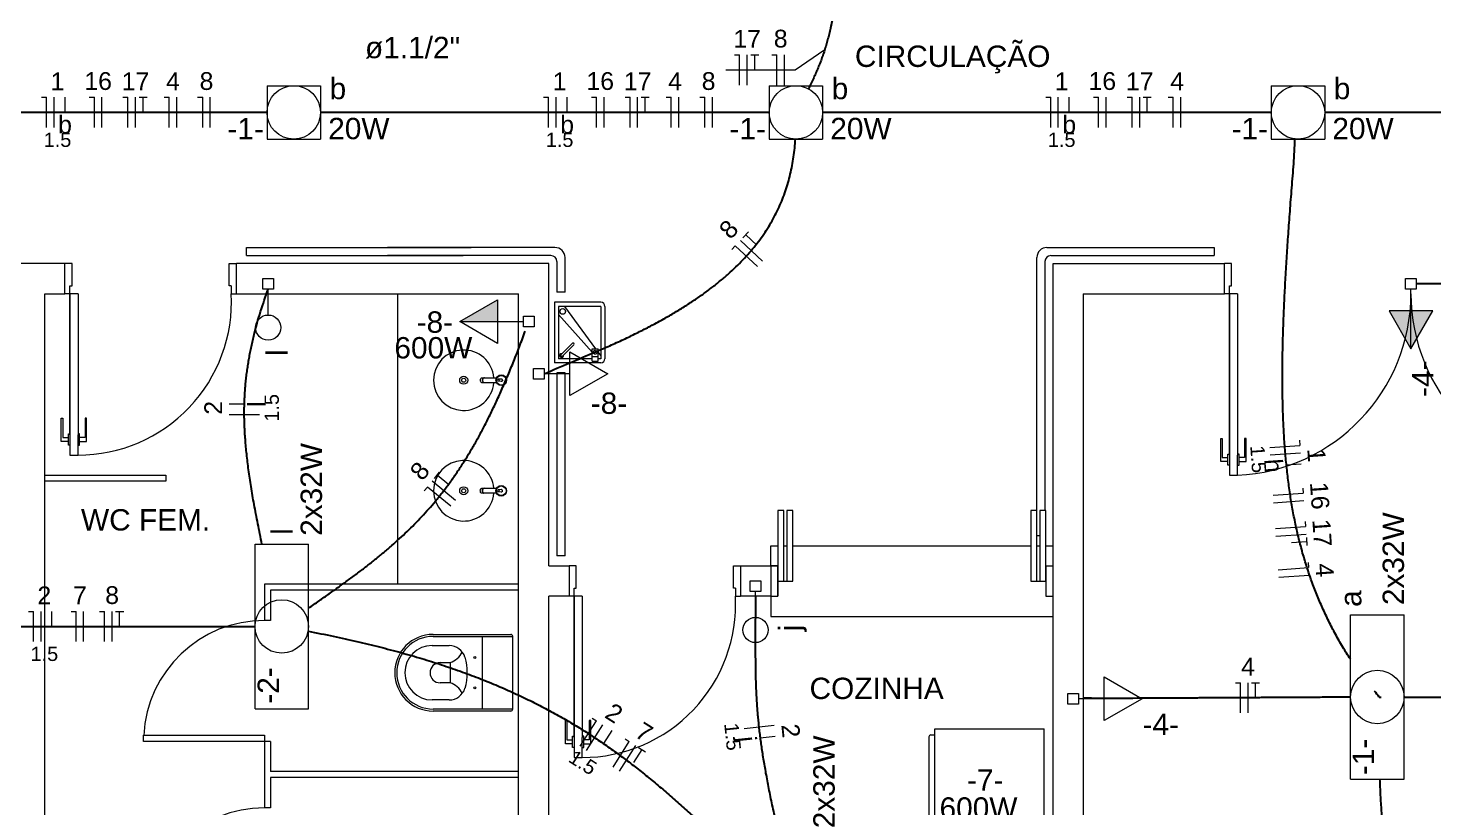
# Model space of a CAD drawing. Header units: millimetres. Extents: x 234.6 to 276.6, y 175.2 to 204.9.
# Drawn here: x 249.55 to 256.52, y 192.91 to 196.78 of the extents above; entities that cross this region are included whole.
import ezdxf

# ---------------------------------------------------------------- set-up
doc = ezdxf.new("R2010")
doc.units = ezdxf.units.MM
doc.header["$LTSCALE"] = 3
doc.header["$MEASUREMENT"] = 0
for name, color, linetype, lineweight in [('CE-Textos condutos', 2, 'Continuous', 20), ('CROQUI', 1, 'Continuous', 13), ('EL-Condutos', 3, 'Continuous', 30), ('EL-Fios', 2, 'Continuous', 20), ('EL-Textos fios', 2, 'Continuous', 20), ('EL-Textos pontos', 2, 'Continuous', 20), ('P-SIMBOL', 170, 'Continuous', 20), ('TEXTO', 3, 'Continuous', 30)]:
    doc.layers.add(name, color=color, linetype=linetype, lineweight=lineweight)
doc.styles.add('Arial', font='arial.ttf')

msp = doc.modelspace()

# ---------------------------------------------------------------- hatches: boundary and pattern name
at = {"layer": 'P-SIMBOL', "linetype": 'Continuous'}
for points in [[(251.8812, 195.3214), (251.6937, 195.3214), (251.8812, 195.4296)], [(256.4105, 195.3743), (256.4105, 195.1868), (256.3023, 195.3743)], [(256.4105, 195.3743), (256.4105, 195.1868), (256.5188, 195.3743)]]:
    msp.add_hatch(color=256, dxfattribs=at).paths.add_polyline_path(points)

# ---------------------------------------------------------------- linework, layer by layer
at = {"layer": 'CROQUI'}
for p, q in [((250.6357, 195.6492), (250.6357, 195.6892)), ((250.6357, 195.6892), (251.7507, 195.6892)), ((250.6357, 195.6492), (251.7107, 195.6492)), ((252.1657, 195.6892), (251.3357, 195.6892)), ((252.1457, 195.6492), (251.3357, 195.6492)), ((252.2157, 195.4672), (252.2157, 195.6392)), ((254.5557, 194.2592), (254.5557, 195.6392)), ((254.6057, 195.6892), (255.4357, 195.6892)), ((254.6257, 195.6492), (255.4357, 195.6492)), ((255.4357, 195.6892), (255.4357, 195.6492)), ((249.7357, 195.6092), (249.3857, 195.6092)), ((249.7357, 195.4592), (249.7357, 195.6092)), ((249.7707, 195.6092), (249.7357, 195.6092)), ((249.7707, 195.4992), (249.7707, 195.6092)), ((250.5507, 195.4992), (250.5507, 195.6092)), ((250.5507, 195.6092), (250.5857, 195.6092)), ((252.1357, 195.6092), (250.5857, 195.6092)), ((250.5857, 195.4592), (250.5857, 195.6092)), ((252.1357, 194.1092), (252.1357, 195.6092)), ((252.1757, 195.6192), (252.1757, 195.4672)), ((254.5957, 195.6192), (254.5957, 194.3842)), ((254.6357, 190.7592), (254.6357, 195.6092)), ((254.6357, 195.6092), (255.4857, 195.6092)), ((255.4857, 195.4592), (255.4857, 195.6092)), ((255.5207, 195.6092), (255.4857, 195.6092)), ((255.5207, 195.4992), (255.5207, 195.6092)), ((249.7607, 195.4992), (249.7707, 195.4992)), ((249.7607, 195.4592), (249.7607, 195.4992)), ((250.5607, 195.4992), (250.5507, 195.4992)), ((250.5607, 195.4992), (250.5607, 195.4592)), ((255.5107, 195.4992), (255.5207, 195.4992)), ((255.5107, 195.4592), (255.5107, 195.4992)), ((249.6357, 192.1592), (249.6357, 195.4592)), ((249.6357, 195.4592), (249.7357, 195.4592)), ((249.8007, 195.4592), (249.7357, 195.4592)), ((249.7607, 195.4592), (249.7607, 194.6592)), ((249.7607, 194.7592), (249.7607, 195.4592)), ((249.7607, 195.4592), (249.7607, 194.6592)), ((249.8007, 195.4592), (249.8007, 194.7592)), ((250.5607, 195.4592), (250.5857, 195.4592)), ((250.5857, 195.4592), (251.9857, 195.4592)), ((251.3857, 195.4592), (251.3857, 194.0192)), ((251.9857, 192.1592), (251.9857, 195.4592)), ((252.1637, 195.4172), (252.1637, 195.1172)), ((252.3937, 195.4172), (252.1637, 195.4172)), ((252.2157, 195.4672), (252.1757, 195.4672)), ((254.7857, 195.4592), (255.4857, 195.4592)), ((254.7857, 195.4592), (254.7857, 191.4592)), ((255.5207, 195.4592), (255.4857, 195.4592)), ((255.5107, 195.4592), (255.5107, 194.5592)), ((255.5107, 194.6592), (255.5107, 195.4592)), ((255.5507, 195.4592), (255.5107, 195.4592)), ((255.5107, 195.4592), (255.5107, 194.5592)), ((255.5507, 195.4592), (255.5507, 194.6592)), ((252.1837, 195.3972), (252.1837, 195.1372)), ((252.2132, 195.3972), (252.1837, 195.3972)), ((252.3937, 195.3972), (252.1837, 195.3972)), ((252.1837, 195.3562), (252.3502, 195.1697)), ((252.3682, 195.1872), (252.2142, 195.3972)), ((252.3937, 195.3972), (252.3937, 195.1372)), ((252.4137, 195.3972), (252.4137, 195.1372)), ((252.1957, 195.1567), (252.2527, 195.2137)), ((252.2027, 195.1497), (252.2597, 195.2067)), ((252.3502, 195.1372), (252.1837, 195.1372)), ((252.3502, 195.1872), (252.3802, 195.1872)), ((252.3502, 195.1252), (252.3502, 195.1872)), ((252.3502, 195.1477), (252.3802, 195.1477)), ((252.3802, 195.1252), (252.3802, 195.1872)), ((252.3937, 195.1527), (252.3802, 195.1712)), ((252.3937, 195.1372), (252.3802, 195.1372)), ((252.3937, 195.1172), (252.1637, 195.1172)), ((252.1757, 195.0672), (252.1757, 194.1592)), ((252.2157, 195.0672), (252.1757, 195.0672)), ((252.2157, 194.1592), (252.2157, 195.0672)), ((252.3502, 195.1252), (252.3802, 195.1252)), ((251.7957, 195.0332), (251.7967, 195.0362)), ((251.7957, 195.0307), (251.7957, 195.0332)), ((251.7957, 195.0277), (251.7957, 195.0307)), ((251.7967, 195.0252), (251.7957, 195.0277)), ((251.7967, 195.0362), (251.7977, 195.0387)), ((251.7977, 195.0227), (251.7967, 195.0252)), ((251.7977, 195.0387), (251.7992, 195.0407)), ((251.7992, 195.0207), (251.7977, 195.0227)), ((251.7992, 195.0407), (251.8007, 195.0422)), ((251.8007, 195.0192), (251.7992, 195.0207)), ((251.8007, 195.0422), (251.8022, 195.0432)), ((251.8022, 195.0182), (251.8007, 195.0192)), ((251.8022, 195.0432), (251.8162, 195.0432)), ((251.8162, 195.0182), (251.8022, 195.0182)), ((251.8067, 195.0322), (251.8072, 195.0347)), ((251.8067, 195.0307), (251.8067, 195.0322)), ((251.8067, 195.0307), (251.8067, 195.0292)), ((251.8067, 195.0292), (251.8072, 195.0267)), ((251.8072, 195.0347), (251.8077, 195.0367)), ((251.8077, 195.0352), (251.8072, 195.0322)), ((251.8072, 195.0322), (251.8072, 195.0307)), ((251.8072, 195.0292), (251.8072, 195.0307)), ((251.8077, 195.0262), (251.8072, 195.0292)), ((251.8072, 195.0267), (251.8077, 195.0242)), ((251.8077, 195.0367), (251.8087, 195.0387)), ((251.8087, 195.0377), (251.8077, 195.0352)), ((251.8087, 195.0237), (251.8077, 195.0262)), ((251.8077, 195.0242), (251.8087, 195.0222)), ((251.8087, 195.0387), (251.8102, 195.0412)), ((251.8102, 195.0397), (251.8087, 195.0377)), ((251.8102, 195.0217), (251.8087, 195.0237)), ((251.8087, 195.0222), (251.8102, 195.0202)), ((251.8102, 195.0432), (251.8767, 195.0432)), ((251.8102, 195.0412), (251.8117, 195.0422)), ((251.8117, 195.0417), (251.8102, 195.0397)), ((251.8117, 195.0197), (251.8102, 195.0217)), ((251.8102, 195.0202), (251.8117, 195.0187)), ((251.8767, 195.0182), (251.8102, 195.0182)), ((251.8117, 195.0422), (251.8132, 195.0432)), ((251.8137, 195.0422), (251.8117, 195.0417)), ((251.8137, 195.0187), (251.8117, 195.0197)), ((251.8117, 195.0187), (251.8132, 195.0182)), ((251.8162, 195.0432), (251.8137, 195.0422)), ((251.8162, 195.0182), (251.8137, 195.0187)), ((251.8162, 195.0432), (251.8202, 195.0432)), ((251.8202, 195.0182), (251.8162, 195.0182)), ((251.8987, 195.0367), (251.8842, 195.0362)), ((251.8987, 195.0247), (251.8842, 195.0252)), ((251.9007, 195.0362), (251.8987, 195.0367)), ((251.9007, 195.0247), (251.8987, 195.0247)), ((251.9022, 195.0362), (251.9007, 195.0362)), ((251.9022, 195.0252), (251.9007, 195.0247)), ((251.9032, 195.0352), (251.9022, 195.0362)), ((251.9032, 195.0257), (251.9022, 195.0252)), ((251.9042, 195.0342), (251.9032, 195.0352)), ((251.9042, 195.0267), (251.9032, 195.0257)), ((251.9052, 195.0332), (251.9042, 195.0342)), ((251.9052, 195.0282), (251.9042, 195.0267)), ((251.9057, 195.0317), (251.9052, 195.0332)), ((251.9057, 195.0292), (251.9052, 195.0282)), ((251.9057, 195.0307), (251.9057, 195.0317)), ((251.9057, 195.0307), (251.9057, 195.0292)), ((249.7177, 194.7267), (249.7177, 194.8422)), ((249.7177, 194.8422), (249.7252, 194.8422)), ((249.7252, 194.8422), (249.7252, 194.7472)), ((249.8432, 194.8422), (249.8357, 194.8422)), ((249.8357, 194.8422), (249.8357, 194.7472)), ((249.8432, 194.7267), (249.8432, 194.8422)), ((249.7532, 194.7267), (249.7177, 194.7267)), ((249.7252, 194.7472), (249.7532, 194.7472)), ((249.7532, 194.7092), (249.7532, 194.7647)), ((249.7532, 194.7647), (249.7607, 194.7647)), ((249.8082, 194.7647), (249.8007, 194.7647)), ((249.8007, 194.6592), (249.8007, 194.7592)), ((249.8082, 194.7092), (249.8082, 194.7647)), ((249.8357, 194.7472), (249.8082, 194.7472)), ((249.8082, 194.7267), (249.8432, 194.7267)), ((255.4677, 194.6267), (255.4677, 194.7422)), ((255.4677, 194.7422), (255.4752, 194.7422)), ((255.4752, 194.7422), (255.4752, 194.6472)), ((255.5932, 194.7422), (255.5857, 194.7422)), ((255.5857, 194.7422), (255.5857, 194.6472)), ((255.5932, 194.6267), (255.5932, 194.7422)), ((255.5932, 194.6267), (255.5932, 194.7422)), ((249.7607, 194.7092), (249.7532, 194.7092)), ((249.7607, 194.6592), (249.8007, 194.6592)), ((249.8007, 194.7092), (249.8082, 194.7092)), ((255.4752, 194.6472), (255.5032, 194.6472)), ((255.5032, 194.6092), (255.5032, 194.6647)), ((255.5032, 194.6647), (255.5107, 194.6647)), ((255.5582, 194.6647), (255.5507, 194.6647)), ((255.5507, 194.5592), (255.5507, 194.6592)), ((255.5582, 194.6092), (255.5582, 194.6647)), ((255.5857, 194.6472), (255.5582, 194.6472)), ((255.5032, 194.6267), (255.4677, 194.6267)), ((255.5107, 194.6092), (255.5032, 194.6092)), ((255.5507, 194.6092), (255.5582, 194.6092)), ((255.5582, 194.6267), (255.5932, 194.6267)), ((249.6357, 194.5592), (250.1357, 194.5592)), ((250.2357, 194.5292), (249.6357, 194.5292)), ((250.1357, 194.5592), (250.2357, 194.5592)), ((250.2357, 194.5592), (250.2357, 194.5292)), ((255.5107, 194.5592), (255.5507, 194.5592)), ((251.7952, 194.4822), (251.7957, 194.4852)), ((251.7957, 194.4792), (251.7952, 194.4822)), ((251.7957, 194.4852), (251.7962, 194.4877)), ((251.7962, 194.4767), (251.7957, 194.4792)), ((251.7962, 194.4877), (251.7972, 194.4902)), ((251.7972, 194.4742), (251.7962, 194.4767)), ((251.7972, 194.4902), (251.7987, 194.4922)), ((251.7987, 194.4722), (251.7972, 194.4742)), ((251.7987, 194.4922), (251.8007, 194.4937)), ((251.8007, 194.4707), (251.7987, 194.4722)), ((251.8007, 194.4937), (251.8022, 194.4947)), ((251.8022, 194.4697), (251.8007, 194.4707)), ((251.8022, 194.4947), (251.8157, 194.4947)), ((251.8157, 194.4697), (251.8022, 194.4697)), ((251.8062, 194.4837), (251.8067, 194.4862)), ((251.8062, 194.4822), (251.8062, 194.4837)), ((251.8062, 194.4822), (251.8062, 194.4807)), ((251.8062, 194.4807), (251.8067, 194.4782)), ((251.8067, 194.4862), (251.8072, 194.4887)), ((251.8072, 194.4867), (251.8067, 194.4837)), ((251.8067, 194.4837), (251.8067, 194.4822)), ((251.8067, 194.4807), (251.8067, 194.4822)), ((251.8072, 194.4777), (251.8067, 194.4807)), ((251.8067, 194.4782), (251.8072, 194.4757)), ((251.8072, 194.4887), (251.8082, 194.4907)), ((251.8082, 194.4892), (251.8072, 194.4867)), ((251.8082, 194.4752), (251.8072, 194.4777)), ((251.8072, 194.4757), (251.8082, 194.4737)), ((251.8082, 194.4907), (251.8097, 194.4927)), ((251.8097, 194.4912), (251.8082, 194.4892)), ((251.8097, 194.4732), (251.8082, 194.4752)), ((251.8082, 194.4737), (251.8097, 194.4717)), ((251.8097, 194.4947), (251.8762, 194.4947)), ((251.8097, 194.4927), (251.8112, 194.4937)), ((251.8117, 194.4932), (251.8097, 194.4912)), ((251.8117, 194.4712), (251.8097, 194.4732)), ((251.8097, 194.4717), (251.8112, 194.4707)), ((251.8762, 194.4697), (251.8097, 194.4697)), ((251.8112, 194.4937), (251.8127, 194.4947)), ((251.8112, 194.4707), (251.8127, 194.4697)), ((251.8132, 194.4942), (251.8117, 194.4932)), ((251.8132, 194.4702), (251.8117, 194.4712)), ((251.8157, 194.4947), (251.8132, 194.4942)), ((251.8157, 194.4697), (251.8132, 194.4702)), ((251.8157, 194.4947), (251.8197, 194.4947)), ((251.8197, 194.4697), (251.8157, 194.4697)), ((251.8982, 194.4882), (251.8837, 194.4877)), ((251.8982, 194.4762), (251.8837, 194.4767)), ((251.9002, 194.4882), (251.8982, 194.4882)), ((251.9002, 194.4762), (251.8982, 194.4762)), ((251.9022, 194.4877), (251.9002, 194.4882)), ((251.9022, 194.4767), (251.9002, 194.4762)), ((251.9032, 194.4867), (251.9022, 194.4877)), ((251.9032, 194.4777), (251.9022, 194.4767)), ((251.9042, 194.4862), (251.9032, 194.4867)), ((251.9042, 194.4782), (251.9032, 194.4777)), ((251.9047, 194.4847), (251.9042, 194.4862)), ((251.9047, 194.4797), (251.9042, 194.4782)), ((251.9052, 194.4837), (251.9047, 194.4847)), ((251.9052, 194.4812), (251.9047, 194.4797)), ((251.9052, 194.4822), (251.9052, 194.4837)), ((251.9052, 194.4822), (251.9052, 194.4812)), ((253.3007, 194.3842), (253.2707, 194.3842)), ((253.2707, 194.3842), (253.2707, 194.0342)), ((253.3007, 194.0342), (253.3007, 194.3842)), ((253.3457, 194.3842), (253.3157, 194.3842)), ((253.3157, 194.3842), (253.3157, 194.0342)), ((253.3457, 194.0342), (253.3457, 194.3842)), ((254.5557, 194.3842), (254.5257, 194.3842)), ((254.5257, 194.3842), (254.5257, 194.0342)), ((254.5557, 194.0342), (254.5557, 194.3842)), ((254.6007, 194.3842), (254.5707, 194.3842)), ((254.5707, 194.3842), (254.5707, 194.0342)), ((254.6007, 194.0342), (254.6007, 194.3842)), ((254.5707, 194.2592), (254.5557, 194.2592)), ((252.2157, 194.1592), (252.1757, 194.1592)), ((253.2357, 194.1092), (253.2357, 194.2092)), ((253.2357, 194.2092), (253.2707, 194.2092)), ((253.3007, 194.2092), (253.3157, 194.2092)), ((253.3457, 194.2092), (254.5257, 194.2092)), ((254.5557, 194.2092), (254.5707, 194.2092)), ((254.6007, 194.2092), (254.6357, 194.2092)), ((252.1357, 194.1092), (252.2357, 194.1092)), ((252.2357, 194.1092), (252.2357, 193.9592)), ((252.2707, 194.1092), (252.2357, 194.1092)), ((252.2707, 193.9992), (252.2707, 194.1092)), ((253.0507, 193.9992), (253.0507, 194.1092)), ((253.0507, 194.1092), (253.0857, 194.1092)), ((253.0857, 194.1092), (253.0857, 193.9592)), ((253.0857, 194.1092), (253.2357, 194.1092)), ((253.2357, 194.1092), (253.2357, 193.9592)), ((253.2707, 194.1092), (253.2357, 194.1092)), ((253.2357, 194.1092), (253.2707, 194.1092)), ((253.2707, 193.9592), (253.2707, 194.1092)), ((253.2707, 194.1092), (253.2707, 193.9592)), ((254.6007, 194.1092), (254.6007, 193.9592)), ((254.6007, 194.1092), (254.6357, 194.1092)), ((250.7257, 194.0192), (250.7257, 193.8392)), ((251.9857, 194.0192), (250.7257, 194.0192)), ((253.2707, 194.0342), (253.3007, 194.0342)), ((253.3007, 194.0342), (253.3157, 194.0342)), ((253.3157, 194.0342), (253.3457, 194.0342)), ((254.5257, 194.0342), (254.5557, 194.0342)), ((254.5557, 194.0342), (254.5707, 194.0342)), ((254.5707, 194.0342), (254.6007, 194.0342)), ((251.9857, 193.9892), (250.7557, 193.9892)), ((250.7557, 193.9892), (250.7557, 193.8392)), ((252.1357, 192.0092), (252.1357, 193.9592)), ((252.2357, 193.9592), (252.1357, 193.9592)), ((252.3007, 193.9592), (252.2357, 193.9592)), ((252.2607, 193.9992), (252.2707, 193.9992)), ((252.2607, 193.9592), (252.2607, 193.9992)), ((252.2607, 193.9592), (252.2607, 193.1592)), ((252.2607, 193.2592), (252.2607, 193.9592)), ((252.2607, 193.9592), (252.2607, 193.1592)), ((252.3007, 193.9592), (252.3007, 193.2592)), ((253.0607, 193.9992), (253.0507, 193.9992)), ((253.0607, 193.9992), (253.0607, 193.9592)), ((253.0607, 193.9592), (253.0857, 193.9592)), ((253.2357, 193.9592), (253.0857, 193.9592)), ((253.2357, 193.9592), (253.2357, 193.8592)), ((253.2357, 193.9592), (253.2707, 193.9592)), ((254.6007, 193.9592), (254.6357, 193.9592)), ((250.7557, 193.8392), (250.7257, 193.8392)), ((253.2357, 193.8592), (254.6357, 193.8592)), ((251.5612, 193.7697), (251.9462, 193.7697)), ((251.5612, 193.7597), (251.9562, 193.7597)), ((251.8062, 193.3997), (251.8062, 193.7597)), ((251.9562, 193.3997), (251.9562, 193.7597)), ((251.5562, 193.7147), (251.6407, 193.7147)), ((251.5962, 193.6297), (251.6462, 193.6297)), ((251.6462, 193.6297), (251.6462, 193.5297)), ((251.6462, 193.5297), (251.5962, 193.5297)), ((251.6407, 193.4447), (251.5562, 193.4447)), ((251.9562, 193.3997), (251.5612, 193.3997)), ((251.9462, 193.3897), (251.5612, 193.3897)), ((252.2177, 193.2267), (252.2177, 193.3422)), ((252.2177, 193.3422), (252.2252, 193.3422)), ((252.2252, 193.3422), (252.2252, 193.2472)), ((252.3432, 193.3422), (252.3357, 193.3422)), ((252.3357, 193.3422), (252.3357, 193.2472)), ((252.3432, 193.2267), (252.3432, 193.3422)), ((250.1257, 193.2392), (250.1257, 193.2692)), ((250.1257, 193.2692), (250.7257, 193.2692)), ((250.7257, 193.2692), (250.7257, 192.9092)), ((250.7257, 193.2692), (250.7257, 193.2392)), ((252.2532, 193.2092), (252.2532, 193.2647)), ((252.2532, 193.2647), (252.2607, 193.2647)), ((252.3082, 193.2647), (252.3007, 193.2647)), ((252.3007, 193.1592), (252.3007, 193.2592)), ((252.3082, 193.2092), (252.3082, 193.2647)), ((254.0202, 193.2612), (254.0202, 192.6662)), ((254.0202, 193.2612), (254.0202, 192.6662)), ((254.0302, 193.2712), (254.0502, 193.2712)), ((254.0502, 191.6062), (254.0502, 193.3012)), ((254.0502, 193.3012), (254.0517, 193.3012)), ((254.0517, 193.3012), (254.5917, 193.3012)), ((250.7257, 193.2392), (250.1257, 193.2392)), ((250.7557, 193.2392), (250.7257, 193.2392)), ((250.7557, 193.2392), (250.7557, 193.0892)), ((252.2532, 193.2267), (252.2177, 193.2267)), ((252.2252, 193.2472), (252.2532, 193.2472)), ((252.2607, 193.2092), (252.2532, 193.2092)), ((252.3007, 193.2092), (252.3082, 193.2092)), ((252.3357, 193.2472), (252.3082, 193.2472)), ((252.3082, 193.2267), (252.3432, 193.2267)), ((252.2607, 193.1592), (252.3007, 193.1592)), ((251.9857, 193.0892), (250.7557, 193.0892)), ((251.9857, 193.0592), (250.7557, 193.0592)), ((250.7557, 193.0592), (250.7557, 192.9092)), ((250.7557, 192.9092), (250.7257, 192.9092))]:
    msp.add_line(p, q, dxfattribs=at)
at = {"layer": 'CROQUI', "linetype": 'Continuous'}
msp.add_line((254.5917, 191.5912), (254.5917, 193.3012), dxfattribs=at)
at = {"layer": 'CROQUI'}
for centre, radius in [((252.2042, 195.3717), 0.0141), ((252.3652, 195.1697), 0.00991), ((251.7132, 195.0307), 0.02), ((251.7132, 195.0307), 0.01), ((251.8997, 195.0307), 0.0264), ((251.8997, 195.0307), 0.024), ((251.8832, 195.0307), 0.0054), ((251.8992, 194.4822), 0.0264), ((251.8992, 194.4822), 0.024), ((251.7132, 194.4822), 0.02), ((251.7132, 194.4822), 0.01), ((251.8832, 194.4822), 0.0054), ((251.7687, 193.6547), 0.005), ((251.7687, 193.5047), 0.005)]:
    msp.add_circle(centre, radius, dxfattribs=at)
for centre, radius, start, end in [((252.1457, 195.6192), 0.03, 0, 90), ((252.1657, 195.6392), 0.05, 0, 90), ((254.6057, 195.6392), 0.05, 90, 180), ((254.6257, 195.6192), 0.03, 90, 180), ((249.8007, 195.4202), 0.761, 270, 2.9376), ((252.3937, 195.3972), 0.02, 0, 90), ((255.5097, 195.4592), 0.9009, 272.604, 0), ((257.3117, 195.4592), 0.9009, 180, 267.396), ((252.2562, 195.2102), 0.005, 315, 135), ((251.7132, 195.0307), 0.15, 4.77698, 355.225), ((252.1992, 195.1532), 0.00991, 75.3047, 14.6953), ((252.1992, 195.1532), 0.005, 135, 315), ((252.3937, 195.1372), 0.02, 270, 0), ((251.7132, 194.4822), 0.15, 4.77698, 355.225), ((252.3007, 193.9202), 0.761, 270, 2.9376), ((250.7257, 193.2392), 0.6, 90, 177.138), ((251.5612, 193.5797), 0.19, 90, 270), ((251.5612, 193.5797), 0.18, 90, 270), ((251.9462, 193.7597), 0.01, 0, 90), ((251.5562, 193.5797), 0.135, 90, 270), ((251.6407, 193.6322), 0.0825, 16.9645, 90), ((251.6112, 193.7307), 0.1066, 289.035, 333.061), ((251.5962, 193.5797), 0.05, 90, 270), ((251.4687, 193.5797), 0.2624, 343.035, 16.9645), ((251.6112, 193.4292), 0.1066, 26.9395, 70.9647), ((251.6407, 193.5272), 0.0825, 270, 343.035), ((251.9462, 193.3997), 0.01, 270, 0), ((254.0302, 193.2612), 0.01, 90, 180.008), ((250.7257, 192.3092), 0.6, 90, 177.138)]:
    msp.add_arc(centre, radius, start, end, dxfattribs=at)
at = {"layer": 'EL-Condutos', "color": 3, "linetype": 'Continuous'}
for points, knots in [([(255.6769, 201.5911), (255.717, 201.4882), (255.7802, 201.3257), (255.8706, 201.1039), (255.9424, 200.9225), (256.0146, 200.7383), (256.0871, 200.5517), (256.1599, 200.3631), (256.2333, 200.1731), (256.3071, 199.982), (256.3816, 199.7905), (256.4567, 199.5988), (256.5325, 199.4075), (256.6092, 199.2171), (256.6867, 199.028), (256.7652, 198.8407), (256.8447, 198.6556), (256.9253, 198.4733), (257.007, 198.2941), (257.09, 198.1185), (257.1742, 197.9471), (257.2598, 197.7802), (257.3469, 197.6184), (257.4355, 197.462), (257.5256, 197.3117), (257.6174, 197.1677), (257.7109, 197.0306), (257.8062, 196.9008), (257.9034, 196.7789), (258.0024, 196.6652), (258.1042, 196.5603), (258.1736, 196.4943), (258.2082, 196.4621)], [0, 0, 0, 0, 0.331189, 0.523251, 0.718474, 0.916458, 1.116797, 1.319082, 1.522907, 1.72786, 1.933535, 2.139523, 2.34542, 2.550822, 2.75533, 2.958552, 3.160098, 3.359588, 3.556649, 3.750918, 3.942046, 4.129696, 4.313549, 4.493309, 4.668702, 4.839485, 5.005452, 5.166438, 5.322335, 5.473094, 5.618749, 5.760518, 5.760518, 5.760518, 5.760518]), ([(253.5966, 197.0312), (253.5803, 196.9852), (253.562, 196.9334), (253.5518, 196.8737), (253.5485, 196.8562), (253.5453, 196.8393), (253.542, 196.8228), (253.5387, 196.8069), (253.5354, 196.7913), (253.5321, 196.7762), (253.5286, 196.7615), (253.5252, 196.7471), (253.5216, 196.7331), (253.518, 196.7193), (253.5143, 196.7058), (253.5105, 196.6926), (253.5066, 196.6796), (253.5026, 196.6668), (253.4985, 196.6541), (253.4942, 196.6416), (253.4898, 196.6292), (253.4853, 196.6168), (253.4806, 196.6045), (253.4758, 196.5923), (253.4708, 196.58), (253.4656, 196.5677), (253.4602, 196.5553), (253.4547, 196.5429), (253.4489, 196.5303), (253.4429, 196.5175), (253.4343, 196.4995), (253.4274, 196.4858), (253.4225, 196.4764)], [0, 0, 0, 0, 0.1458014, 0.1640915, 0.1818385, 0.199072, 0.2158217, 0.2321173, 0.2479888, 0.2634662, 0.2785798, 0.2933598, 0.3078367, 0.3220411, 0.3360036, 0.3497552, 0.3633267, 0.3767491, 0.3900534, 0.4032708, 0.4164322, 0.4295688, 0.4427115, 0.4558914, 0.4691391, 0.4824855, 0.4959611, 0.5095964, 0.5234216, 0.5374668, 0.5517619, 0.58347, 0.58347, 0.58347, 0.58347]), ([(250.7382, 196.3592), (250.7037, 196.3592), (250.6366, 196.3592), (250.5387, 196.3592), (250.4465, 196.3592), (250.3595, 196.3592), (250.2774, 196.3592), (250.1997, 196.3592), (250.1259, 196.3592), (250.0557, 196.3592), (249.9886, 196.3592), (249.924, 196.3592), (249.8617, 196.3592), (249.8012, 196.3592), (249.742, 196.3592), (249.6836, 196.3592), (249.6257, 196.3592), (249.5678, 196.3592), (249.5095, 196.3592), (249.4502, 196.3592), (249.3897, 196.3592), (249.3274, 196.3592), (249.2629, 196.3592), (249.1957, 196.3592), (249.1255, 196.3592), (249.0517, 196.3592), (248.974, 196.3592), (248.8919, 196.3592), (248.8049, 196.3592), (248.7127, 196.3592), (248.6148, 196.3594), (248.5477, 196.3589), (248.5132, 196.3586)], [0.11407, 0.11407, 0.11407, 0.11407, 0.217612, 0.315439, 0.407541, 0.49436, 0.576335, 0.653908, 0.727517, 0.797604, 0.864609, 0.928972, 0.991133, 1.051534, 1.110613, 1.168812, 1.22657, 1.284328, 1.342527, 1.401606, 1.462007, 1.524168, 1.588531, 1.655536, 1.725623, 1.799232, 1.876805, 1.95878, 2.045599, 2.137701, 2.235528, 2.339075, 2.339075, 2.339075, 2.339075]), ([(253.2282, 196.3592), (253.1937, 196.3592), (253.1266, 196.3592), (253.0287, 196.3592), (252.9365, 196.3592), (252.8495, 196.3592), (252.7674, 196.3592), (252.6897, 196.3592), (252.6159, 196.3592), (252.5457, 196.3592), (252.4786, 196.3592), (252.414, 196.3592), (252.3517, 196.3592), (252.2912, 196.3592), (252.232, 196.3592), (252.1736, 196.3592), (252.1157, 196.3592), (252.0578, 196.3592), (251.9995, 196.3592), (251.9402, 196.3592), (251.8797, 196.3592), (251.8174, 196.3592), (251.7529, 196.3592), (251.6857, 196.3592), (251.6155, 196.3592), (251.5417, 196.3592), (251.464, 196.3592), (251.3819, 196.3592), (251.2949, 196.3592), (251.2027, 196.3592), (251.1048, 196.3592), (251.0377, 196.3592), (251.0032, 196.3592)], [0.128161, 0.128161, 0.128161, 0.128161, 0.231703, 0.32953, 0.421632, 0.508451, 0.590426, 0.667998, 0.741608, 0.811695, 0.8787, 0.943063, 1.005224, 1.065625, 1.124704, 1.182903, 1.240661, 1.298419, 1.356618, 1.415697, 1.476098, 1.538259, 1.602622, 1.669627, 1.739714, 1.813323, 1.890896, 1.972871, 2.05969, 2.151792, 2.249619, 2.353161, 2.353161, 2.353161, 2.353161]), ([(255.7182, 196.3582), (255.6837, 196.3587), (255.6166, 196.3594), (255.5187, 196.3592), (255.4265, 196.3592), (255.3395, 196.3592), (255.2574, 196.3592), (255.1797, 196.3592), (255.1059, 196.3592), (255.0357, 196.3592), (254.9686, 196.3592), (254.904, 196.3592), (254.8417, 196.3592), (254.7812, 196.3592), (254.722, 196.3592), (254.6636, 196.3592), (254.6057, 196.3592), (254.5478, 196.3592), (254.4895, 196.3592), (254.4302, 196.3592), (254.3697, 196.3592), (254.3074, 196.3592), (254.2429, 196.3592), (254.1757, 196.3592), (254.1055, 196.3592), (254.0317, 196.3592), (253.954, 196.3592), (253.8719, 196.3592), (253.7849, 196.3592), (253.6927, 196.3592), (253.5948, 196.3592), (253.5277, 196.3592), (253.4932, 196.3592)], [0.12127, 0.12127, 0.12127, 0.12127, 0.224823, 0.322649, 0.414752, 0.501571, 0.583546, 0.661118, 0.734728, 0.804815, 0.87182, 0.936183, 0.998344, 1.058744, 1.117824, 1.176022, 1.233781, 1.291539, 1.349738, 1.408817, 1.469217, 1.531379, 1.595742, 1.662747, 1.732834, 1.806443, 1.884015, 1.965991, 2.05281, 2.144912, 2.242739, 2.346281, 2.346281, 2.346281, 2.346281]), ([(258.2082, 196.3574), (258.1737, 196.3583), (258.1066, 196.3596), (258.0087, 196.3591), (257.9165, 196.3593), (257.8295, 196.3592), (257.7474, 196.3592), (257.6697, 196.3592), (257.5959, 196.3592), (257.5257, 196.3592), (257.4586, 196.3592), (257.394, 196.3592), (257.3317, 196.3592), (257.2712, 196.3592), (257.212, 196.3592), (257.1536, 196.3592), (257.0957, 196.3592), (257.0378, 196.3592), (256.9795, 196.3592), (256.9202, 196.3592), (256.8597, 196.3592), (256.7974, 196.3592), (256.7329, 196.3592), (256.6657, 196.3592), (256.5955, 196.3592), (256.5217, 196.3592), (256.444, 196.3592), (256.3619, 196.3592), (256.2749, 196.3592), (256.1827, 196.3592), (256.0848, 196.3594), (256.0177, 196.3588), (255.9832, 196.3584)], [0.118637, 0.118637, 0.118637, 0.118637, 0.222203, 0.32003, 0.412132, 0.498951, 0.580927, 0.658499, 0.732108, 0.802195, 0.8692, 0.933563, 0.995725, 1.056125, 1.115204, 1.173403, 1.231161, 1.28892, 1.347118, 1.406198, 1.466598, 1.528759, 1.593122, 1.660127, 1.730214, 1.803824, 1.881396, 1.963371, 2.05019, 2.142293, 2.240119, 2.343669, 2.343669, 2.343669, 2.343669]), ([(252.1122, 195.0628), (252.1971, 195.099), (252.3056, 195.1453), (252.437, 195.2014), (252.5048, 195.2323), (252.5696, 195.2634), (252.6314, 195.2947), (252.6904, 195.3263), (252.7464, 195.3583), (252.7997, 195.3905), (252.8502, 195.4231), (252.898, 195.4561), (252.9431, 195.4895), (252.9856, 195.5233), (253.0255, 195.5576), (253.063, 195.5923), (253.0979, 195.6275), (253.1304, 195.6632), (253.1606, 195.6994), (253.1884, 195.7362), (253.214, 195.7735), (253.2373, 195.8115), (253.2585, 195.85), (253.2775, 195.8892), (253.2944, 195.929), (253.3094, 195.9695), (253.3223, 196.0107), (253.3333, 196.0526), (253.3425, 196.0952), (253.3497, 196.1386), (253.3554, 196.1825), (253.3575, 196.212), (253.3582, 196.2268)], [0, 0, 0, 0, 0.27681, 0.353996, 0.428471, 0.500316, 0.56962, 0.636471, 0.700963, 0.763193, 0.823265, 0.881284, 0.937362, 0.991617, 1.04417, 1.095149, 1.144686, 1.192918, 1.239988, 1.28604, 1.331224, 1.375689, 1.419588, 1.46307, 1.506283, 1.549374, 1.592482, 1.635741, 1.679279, 1.723215, 1.767662, 1.812033, 1.812033, 1.812033, 1.812033]), ([(256.1116, 193.6464), (256.0981, 193.6661), (256.0719, 193.7068), (256.0364, 193.7704), (256.0027, 193.8351), (255.9718, 193.9008), (255.9435, 193.9673), (255.9177, 194.0349), (255.8943, 194.1037), (255.8733, 194.1736), (255.8545, 194.2449), (255.8379, 194.3176), (255.8233, 194.3919), (255.8108, 194.4678), (255.8003, 194.5454), (255.7916, 194.6248), (255.7847, 194.7062), (255.7794, 194.7896), (255.7758, 194.8751), (255.7738, 194.9628), (255.7731, 195.0529), (255.7739, 195.1455), (255.776, 195.2406), (255.7792, 195.3383), (255.7836, 195.4387), (255.7891, 195.542), (255.7955, 195.6482), (255.8028, 195.7575), (255.8111, 195.8699), (255.8197, 195.9856), (255.8303, 196.105), (255.8342, 196.1862), (255.8357, 196.2276)], [0.23468, 0.23468, 0.23468, 0.23468, 0.306508, 0.380058, 0.452946, 0.525402, 0.597653, 0.669925, 0.74244, 0.815414, 0.889056, 0.963569, 1.039146, 1.115973, 1.194226, 1.274073, 1.355675, 1.439181, 1.524736, 1.612476, 1.702532, 1.795027, 1.890081, 1.987807, 2.088316, 2.191714, 2.298105, 2.407591, 2.52027, 2.63624, 2.755596, 2.87993, 2.87993, 2.87993, 2.87993]), ([(250.7122, 194.2172), (250.7092, 194.2343), (250.7029, 194.2682), (250.6923, 194.3181), (250.6828, 194.3667), (250.674, 194.4135), (250.6659, 194.4587), (250.6587, 194.5024), (250.6521, 194.5445), (250.6463, 194.5852), (250.6413, 194.6247), (250.6369, 194.6628), (250.6332, 194.6998), (250.6302, 194.7357), (250.6279, 194.7706), (250.6263, 194.8046), (250.6253, 194.8377), (250.625, 194.8701), (250.6253, 194.9017), (250.6262, 194.9328), (250.6277, 194.9634), (250.6298, 194.9935), (250.6325, 195.0232), (250.6358, 195.0527), (250.6396, 195.0819), (250.644, 195.1111), (250.6489, 195.1402), (250.6543, 195.1694), (250.6603, 195.1986), (250.6668, 195.2281), (250.689, 195.3243), (250.7179, 195.4084), (250.7435, 195.4827)], [0.380352, 0.380352, 0.380352, 0.380352, 0.432402, 0.483832, 0.533327, 0.580973, 0.626855, 0.671061, 0.713676, 0.754789, 0.794487, 0.83286, 0.869998, 0.905991, 0.94093, 0.974907, 1.008014, 1.040344, 1.071989, 1.103044, 1.133601, 1.163752, 1.19359, 1.223207, 1.252692, 1.282136, 1.311627, 1.341251, 1.371094, 1.40124, 1.431772, 1.667382, 1.667382, 1.667382, 1.667382]), ([(253.2794, 192.7672), (253.2757, 192.7826), (253.2684, 192.8131), (253.258, 192.8582), (253.2483, 192.902), (253.2392, 192.9443), (253.2308, 192.9849), (253.2229, 193.0242), (253.2157, 193.0621), (253.2091, 193.0987), (253.203, 193.1341), (253.1974, 193.1683), (253.1924, 193.2015), (253.1878, 193.2337), (253.1837, 193.265), (253.18, 193.2954), (253.1768, 193.3251), (253.1739, 193.3541), (253.1714, 193.3824), (253.1692, 193.4103), (253.1673, 193.4376), (253.1658, 193.4646), (253.1645, 193.4913), (253.1634, 193.5177), (253.1626, 193.5439), (253.162, 193.5701), (253.1615, 193.5962), (253.1613, 193.6224), (253.1611, 193.6487), (253.161, 193.6753), (253.1611, 193.7788), (253.1611, 193.8735), (253.1611, 193.9592)], [0.427306, 0.427306, 0.427306, 0.427306, 0.474759, 0.521382, 0.566228, 0.609378, 0.650912, 0.690912, 0.729458, 0.76663, 0.80251, 0.837178, 0.870716, 0.903204, 0.934724, 0.965355, 0.99518, 1.024277, 1.052728, 1.080612, 1.108009, 1.134997, 1.161656, 1.188064, 1.214299, 1.240437, 1.266556, 1.292731, 1.31904, 1.345557, 1.372358, 1.629593, 1.629593, 1.629593, 1.629593]), ([(248.4432, 193.8081), (248.478, 193.8087), (248.5456, 193.8095), (248.644, 193.8092), (248.7366, 193.8093), (248.8239, 193.8092), (248.9064, 193.8092), (248.9844, 193.8092), (249.0585, 193.8092), (249.129, 193.8092), (249.1964, 193.8092), (249.2612, 193.8092), (249.3237, 193.8092), (249.3845, 193.8092), (249.444, 193.8092), (249.5026, 193.8092), (249.5607, 193.8092), (249.6188, 193.8092), (249.6774, 193.8092), (249.7369, 193.8092), (249.7977, 193.8092), (249.8602, 193.8092), (249.925, 193.8092), (249.9924, 193.8092), (250.0629, 193.8092), (250.137, 193.8092), (250.215, 193.8092), (250.2975, 193.8092), (250.3848, 193.8092), (250.4774, 193.8092), (250.5758, 193.8092), (250.6434, 193.8092), (250.6782, 193.8092)], [0.150734, 0.150734, 0.150734, 0.150734, 0.255234, 0.353453, 0.445926, 0.533093, 0.615398, 0.693281, 0.767187, 0.837555, 0.904829, 0.969451, 1.031862, 1.092504, 1.151821, 1.210253, 1.268244, 1.326234, 1.384667, 1.443983, 1.504626, 1.567037, 1.631659, 1.698933, 1.769301, 1.843206, 1.92109, 2.003395, 2.090562, 2.183034, 2.281254, 2.385744, 2.385744, 2.385744, 2.385744]), ([(250.9432, 193.7859), (250.9842, 193.7776), (251.0643, 193.7613), (251.1819, 193.7356), (251.2942, 193.7085), (251.4014, 193.6802), (251.5039, 193.6507), (251.6019, 193.6198), (251.6956, 193.5878), (251.7852, 193.5544), (251.8711, 193.5198), (251.9535, 193.4838), (252.0326, 193.4466), (252.1087, 193.4081), (252.1821, 193.3683), (252.2529, 193.3271), (252.3215, 193.2846), (252.3881, 193.2408), (252.453, 193.1957), (252.5164, 193.1492), (252.5785, 193.1014), (252.6397, 193.0523), (252.7002, 193.0017), (252.7602, 192.9499), (252.8199, 192.8966), (252.8797, 192.842), (252.9399, 192.786), (253.0005, 192.7286), (253.062, 192.6698), (253.1245, 192.6096), (253.1883, 192.548), (253.2314, 192.5066), (253.2532, 192.4858)], [0.120275, 0.120275, 0.120275, 0.120275, 0.245541, 0.365818, 0.481218, 0.592039, 0.698584, 0.801156, 0.900062, 0.995611, 1.088109, 1.177866, 1.265189, 1.350381, 1.433744, 1.515572, 1.596156, 1.675775, 1.754704, 1.833205, 1.911534, 1.989933, 2.068638, 2.147872, 2.227854, 2.308792, 2.390888, 2.47434, 2.55934, 2.646078, 2.734743, 2.825299, 2.825299, 2.825299, 2.825299]), ([(256.3766, 193.4592), (256.3968, 193.4592), (256.4359, 193.4592), (256.4928, 193.4592), (256.5461, 193.4592), (256.5964, 193.4592), (256.644, 193.4592), (256.6892, 193.4592), (256.7322, 193.4592), (256.7733, 193.4592), (256.8128, 193.4592), (256.8508, 193.4592), (256.8878, 193.4592), (256.9238, 193.4592), (256.9593, 193.4592), (256.9945, 193.4592), (257.0295, 193.4592), (257.0648, 193.4592), (257.1005, 193.4592), (257.1369, 193.4592), (257.1743, 193.4592), (257.213, 193.4592), (257.2532, 193.4592), (257.2951, 193.4592), (257.339, 193.4592), (257.3853, 193.4592), (257.4341, 193.4592), (257.4857, 193.4592), (257.5405, 193.4592), (257.5985, 193.4592), (257.6602, 193.4592), (257.7026, 193.4592), (257.7244, 193.4592)], [0.122921, 0.122921, 0.122921, 0.122921, 0.183766, 0.240205, 0.293414, 0.343658, 0.3912, 0.436301, 0.479226, 0.520237, 0.559598, 0.597571, 0.634419, 0.670406, 0.705795, 0.740849, 0.77583, 0.811001, 0.846627, 0.88297, 0.920292, 0.958857, 0.998929, 1.040769, 1.084642, 1.130809, 1.179535, 1.231082, 1.285714, 1.343692, 1.405282, 1.470744, 1.470744, 1.470744, 1.470744]), ([(256.1116, 193.4585), (256.0951, 193.4584), (256.0631, 193.4582), (256.0161, 193.458), (255.9713, 193.4577), (255.9286, 193.4575), (255.8878, 193.4573), (255.8489, 193.457), (255.8117, 193.4568), (255.7759, 193.4566), (255.7415, 193.4565), (255.7083, 193.4563), (255.6762, 193.4561), (255.6451, 193.4559), (255.6147, 193.4558), (255.5849, 193.4556), (255.5556, 193.4554), (255.5267, 193.4553), (255.4979, 193.4551), (255.4692, 193.455), (255.4404, 193.4548), (255.4113, 193.4546), (255.3818, 193.4545), (255.3518, 193.4543), (255.3211, 193.4541), (255.2895, 193.454), (255.257, 193.4538), (255.2233, 193.4536), (255.1883, 193.4534), (255.1519, 193.4532), (255.0176, 193.4524), (254.8953, 193.4526), (254.7857, 193.4528)], [0.142079, 0.142079, 0.142079, 0.142079, 0.191352, 0.23834, 0.28308, 0.325718, 0.366402, 0.405279, 0.442496, 0.4782, 0.512539, 0.545659, 0.577707, 0.608831, 0.639179, 0.668896, 0.69813, 0.727029, 0.755739, 0.784408, 0.813182, 0.842209, 0.871637, 0.901611, 0.93228, 0.963791, 0.996289, 1.029924, 1.064842, 1.101189, 1.139114, 1.467946, 1.467946, 1.467946, 1.467946]), ([(256.2554, 193.0512), (256.2563, 193.0248), (256.2585, 192.9724), (256.2635, 192.8948), (256.269, 192.8193), (256.2754, 192.7459), (256.2827, 192.6747), (256.2908, 192.6054), (256.2999, 192.538), (256.31, 192.4723), (256.3211, 192.4083), (256.3333, 192.3458), (256.3466, 192.2846), (256.361, 192.2248), (256.3767, 192.1661), (256.3936, 192.1084), (256.4118, 192.0517), (256.4313, 191.9957), (256.4522, 191.9405), (256.4745, 191.8859), (256.4982, 191.8317), (256.5235, 191.7779), (256.5503, 191.7243), (256.5787, 191.6708), (256.6088, 191.6173), (256.6405, 191.5637), (256.6739, 191.5098), (256.709, 191.4556), (256.746, 191.4009), (256.7848, 191.3456), (256.8573, 191.2465), (256.9165, 191.1655), (256.9621, 191.1031)], [0.407938, 0.407938, 0.407938, 0.407938, 0.487345, 0.565328, 0.641041, 0.714614, 0.786182, 0.855882, 0.923853, 0.990238, 1.055182, 1.118834, 1.181344, 1.242868, 1.303562, 1.363585, 1.423097, 1.482263, 1.541243, 1.600204, 1.659308, 1.718717, 1.778594, 1.839099, 1.900388, 1.962617, 2.025937, 2.090499, 2.156448, 2.223926, 2.293074, 2.524938, 2.524938, 2.524938, 2.524938])]:
    msp.add_open_spline(points, degree=3, knots=knots, dxfattribs=at)
for points in [[(254.8529, 199.1243), (254.6101, 198.7728), (254.3549, 198.4626), (254.0883, 198.1909), (253.8118, 197.9548), (253.5263, 197.7517), (253.2333, 197.5787), (252.9339, 197.4332), (252.6293, 197.3122), (252.3208, 197.213), (252.0095, 197.133), (251.6967, 197.0692), (251.3835, 197.0189), (251.0713, 196.9793), (250.7612, 196.9478), (250.4545, 196.9214), (250.1523, 196.8974), (249.8559, 196.8731), (249.5665, 196.8456), (249.2853, 196.8122), (249.0135, 196.7702), (248.7524, 196.7167), (248.5032, 196.6489), (248.267, 196.5642), (248.0451, 196.4597), (247.8388, 196.3327), (247.6492, 196.1803), (247.4775, 195.9998), (247.325, 195.7885), (247.1929, 195.5435), (247.0824, 195.2621)], [(258.2779, 195.5092), (258.2427, 195.5092), (258.2096, 195.5092), (258.1785, 195.5092), (258.1493, 195.5092), (258.1218, 195.5092), (258.0958, 195.5092), (258.0712, 195.5092), (258.0479, 195.5092), (258.0256, 195.5092), (258.0043, 195.5092), (257.9837, 195.5092), (257.9637, 195.5092), (257.9442, 195.5092), (257.925, 195.5092), (257.906, 195.5092), (257.887, 195.5092), (257.8678, 195.5092), (257.8483, 195.5092), (257.8283, 195.5092), (257.8077, 195.5092), (257.7864, 195.5092), (257.7641, 195.5092), (257.7408, 195.5092), (257.7162, 195.5092), (257.6902, 195.5092), (257.6627, 195.5092), (257.6334, 195.5092), (257.6024, 195.5092), (257.5693, 195.5092), (256.437, 195.5092)], [(250.9432, 193.8998), (250.9956, 193.9361), (251.0463, 193.9716), (251.0952, 194.0065), (251.1424, 194.0408), (251.1881, 194.0748), (251.2322, 194.1086), (251.2749, 194.1424), (251.3163, 194.1764), (251.3563, 194.2106), (251.395, 194.2453), (251.4327, 194.2805), (251.4692, 194.3166), (251.5046, 194.3535), (251.5392, 194.3916), (251.5728, 194.4308), (251.6056, 194.4715), (251.6377, 194.5137), (251.6691, 194.5576), (251.6999, 194.6034), (251.7302, 194.6512), (251.76, 194.7011), (251.7894, 194.7534), (251.8185, 194.8082), (251.8473, 194.8657), (251.8759, 194.9259), (251.9044, 194.9891), (251.9329, 195.0555), (251.9614, 195.1251), (251.99, 195.1981), (252.0187, 195.2747)]]:
    msp.add_spline(points, degree=3, dxfattribs=at)
for points in [[(256.2536, 193.4592), (256.2459, 193.4689), (256.2381, 193.4786), (256.2304, 193.4883)], [(256.2536, 193.4592), (256.2566, 193.4592), (256.2596, 193.4592), (256.2626, 193.4592)]]:
    msp.add_open_spline(points, degree=3, dxfattribs=at)
at = {"layer": 'EL-Fios'}
for p, q in [((253.0563, 196.6445), (253.0813, 196.6445)), ((253.0813, 196.4945), (253.0813, 196.6445)), ((253.1188, 196.4945), (253.1188, 196.6445)), ((253.1363, 196.6445), (253.1763, 196.6445)), ((253.1563, 196.5695), (253.1563, 196.6445)), ((253.2416, 196.6445), (253.2666, 196.6445)), ((253.2666, 196.4945), (253.2666, 196.6445)), ((253.3041, 196.4945), (253.3041, 196.6445)), ((249.6195, 196.4342), (249.6445, 196.4342)), ((249.6445, 196.2842), (249.6445, 196.4342)), ((249.682, 196.2842), (249.682, 196.4342)), ((249.736, 196.3592), (249.736, 196.4342)), ((249.8566, 196.4342), (249.8816, 196.4342)), ((249.8816, 196.2842), (249.8816, 196.4342)), ((249.9191, 196.2842), (249.9191, 196.4342)), ((250.0232, 196.4342), (250.0482, 196.4342)), ((250.0482, 196.2842), (250.0482, 196.4342)), ((250.0857, 196.2842), (250.0857, 196.4342)), ((250.1032, 196.4342), (250.1432, 196.4342)), ((250.1232, 196.3592), (250.1232, 196.4342)), ((250.2273, 196.4342), (250.2523, 196.4342)), ((250.2523, 196.2842), (250.2523, 196.4342)), ((250.2898, 196.2842), (250.2898, 196.4342)), ((250.3938, 196.4342), (250.4188, 196.4342)), ((250.4188, 196.2842), (250.4188, 196.4342)), ((250.4563, 196.2842), (250.4563, 196.4342)), ((252.1095, 196.4342), (252.1345, 196.4342)), ((252.1345, 196.2842), (252.1345, 196.4342)), ((252.172, 196.2842), (252.172, 196.4342)), ((252.226, 196.3592), (252.226, 196.4342)), ((252.3466, 196.4342), (252.3716, 196.4342)), ((252.3716, 196.2842), (252.3716, 196.4342)), ((252.4091, 196.2842), (252.4091, 196.4342)), ((252.5132, 196.4342), (252.5382, 196.4342)), ((252.5382, 196.2842), (252.5382, 196.4342)), ((252.5757, 196.2842), (252.5757, 196.4342)), ((252.5932, 196.4342), (252.6332, 196.4342)), ((252.6132, 196.3592), (252.6132, 196.4342)), ((252.7173, 196.4342), (252.7423, 196.4342)), ((252.7423, 196.2842), (252.7423, 196.4342)), ((252.7798, 196.2842), (252.7798, 196.4342)), ((252.8838, 196.4342), (252.9088, 196.4342)), ((252.9088, 196.2842), (252.9088, 196.4342)), ((252.9463, 196.2842), (252.9463, 196.4342)), ((254.5995, 196.4342), (254.6245, 196.4342)), ((254.6245, 196.2842), (254.6245, 196.4342)), ((254.662, 196.2842), (254.662, 196.4342)), ((254.716, 196.3592), (254.716, 196.4342)), ((254.8366, 196.4342), (254.8616, 196.4342)), ((254.8616, 196.2842), (254.8616, 196.4342)), ((254.8991, 196.2842), (254.8991, 196.4342)), ((255.0032, 196.4342), (255.0282, 196.4342)), ((255.0282, 196.2842), (255.0282, 196.4342)), ((255.0657, 196.2842), (255.0657, 196.4342)), ((255.0832, 196.4342), (255.1232, 196.4342)), ((255.1032, 196.3592), (255.1032, 196.4342)), ((255.2073, 196.4342), (255.2323, 196.4342)), ((255.2323, 196.2842), (255.2323, 196.4342)), ((255.2698, 196.2842), (255.2698, 196.4342)), ((253.0979, 195.7373), (253.1253, 195.7665)), ((253.043, 195.6791), (253.0602, 195.6973)), ((253.1694, 195.5945), (253.0602, 195.6973)), ((253.1951, 195.6218), (253.0859, 195.7246)), ((253.1662, 195.7005), (253.1116, 195.7519)), ((250.6254, 194.9123), (250.5504, 194.9123)), ((250.7004, 194.8583), (250.5504, 194.8583)), ((255.8583, 194.7326), (255.8601, 194.7077)), ((255.7104, 194.6972), (255.8601, 194.7077)), ((255.713, 194.6598), (255.8627, 194.6703)), ((251.5684, 194.5435), (251.5937, 194.5744)), ((255.7916, 194.6111), (255.8665, 194.6163)), ((251.6732, 194.4348), (251.5572, 194.53)), ((251.639, 194.5114), (251.581, 194.559)), ((251.5176, 194.4817), (251.5334, 194.501)), ((251.6494, 194.4058), (251.5334, 194.501)), ((255.727, 194.4606), (255.8767, 194.4711)), ((255.8749, 194.496), (255.8767, 194.4711)), ((255.7297, 194.4232), (255.8793, 194.4337)), ((255.7387, 194.2944), (255.8883, 194.3049)), ((255.8866, 194.3299), (255.8883, 194.3049)), ((255.7413, 194.257), (255.891, 194.2675)), ((255.8188, 194.2249), (255.8936, 194.2301)), ((255.8922, 194.2501), (255.895, 194.2102)), ((255.753, 194.0909), (255.9026, 194.1014)), ((255.9009, 194.1263), (255.9026, 194.1014)), ((255.7556, 194.0535), (255.9052, 194.064)), ((249.5545, 193.8842), (249.5795, 193.8842)), ((249.5795, 193.7342), (249.5795, 193.8842)), ((249.617, 193.7342), (249.617, 193.8842)), ((249.671, 193.8092), (249.671, 193.8842)), ((249.766, 193.8842), (249.791, 193.8842)), ((249.791, 193.7342), (249.791, 193.8842)), ((249.8285, 193.7342), (249.8285, 193.8842)), ((249.907, 193.8842), (249.932, 193.8842)), ((249.932, 193.7342), (249.932, 193.8842)), ((249.9695, 193.7342), (249.9695, 193.8842)), ((249.987, 193.8842), (250.027, 193.8842)), ((250.007, 193.8092), (250.007, 193.8842)), ((255.5404, 193.5304), (255.5654, 193.5304)), ((255.5654, 193.3804), (255.5654, 193.5304)), ((255.6029, 193.3804), (255.6029, 193.5304)), ((255.6204, 193.5304), (255.6604, 193.5304)), ((255.6404, 193.4554), (255.6404, 193.5304)), ((252.2911, 193.2147), (252.3714, 193.3414)), ((252.3228, 193.1946), (252.4031, 193.3213)), ((252.3503, 193.3548), (252.3714, 193.3414)), ((252.4086, 193.2291), (252.4487, 193.2924)), ((252.5132, 193.2516), (252.5343, 193.2382)), ((253.1037, 193.3035), (253.2529, 193.3189)), ((253.1838, 193.2575), (253.2584, 193.2652)), ((252.454, 193.1115), (252.5343, 193.2382)), ((252.4857, 193.0914), (252.566, 193.2181)), ((252.5575, 193.1347), (252.5976, 193.1981)), ((252.5807, 193.2088), (252.6145, 193.1874))]:
    msp.add_line(p, q, dxfattribs=at)
at = {"layer": 'EL-Textos fios'}
for p, q in [((253.5037, 196.6703), (253.3569, 196.5695)), ((253.3569, 196.5695), (253.0133, 196.5695))]:
    msp.add_line(p, q, dxfattribs=at)
at = {"layer": 'P-SIMBOL'}
for p, q in [((250.7382, 196.4917), (251.0032, 196.4917)), ((250.7382, 196.4917), (250.7382, 196.2267)), ((251.0032, 196.4917), (251.0032, 196.2267)), ((253.2282, 196.4917), (253.4932, 196.4917)), ((253.2282, 196.4917), (253.2282, 196.2267)), ((253.4932, 196.4917), (253.4932, 196.2267)), ((255.7182, 196.4917), (255.9832, 196.4917)), ((255.7182, 196.4917), (255.7182, 196.2267)), ((255.9832, 196.4917), (255.9832, 196.2267)), ((250.7382, 196.2267), (251.0032, 196.2267)), ((253.2282, 196.2267), (253.4932, 196.2267)), ((255.7182, 196.2267), (255.9832, 196.2267)), ((250.717, 195.5357), (250.7701, 195.5357)), ((250.717, 195.4827), (250.717, 195.5357)), ((250.7701, 195.4827), (250.717, 195.4827)), ((250.7436, 195.3542), (250.7436, 195.4827)), ((250.7701, 195.5357), (250.7701, 195.4827)), ((256.384, 195.5357), (256.437, 195.5357)), ((256.384, 195.4827), (256.384, 195.5357)), ((256.437, 195.4827), (256.384, 195.4827)), ((256.4105, 195.3542), (256.4105, 195.4827)), ((256.437, 195.5357), (256.437, 195.4827)), ((251.6937, 195.3214), (251.8812, 195.4296)), ((251.8812, 195.4296), (251.8812, 195.2131)), ((252.0092, 195.2948), (252.0092, 195.3479)), ((252.0092, 195.3479), (252.0622, 195.3479)), ((252.0622, 195.3479), (252.0622, 195.2948)), ((256.5188, 195.3743), (256.3023, 195.3743)), ((256.3023, 195.3743), (256.4105, 195.1868)), ((256.4105, 195.1868), (256.5188, 195.3743)), ((256.4105, 195.1868), (256.4105, 195.3743)), ((251.6937, 195.3214), (251.8812, 195.3214)), ((251.8812, 195.2131), (251.6937, 195.3214)), ((251.8812, 195.3214), (252.0092, 195.3214)), ((252.0622, 195.2948), (252.0092, 195.2948)), ((256.4105, 195.1868), (256.4105, 195.3147)), ((252.2402, 195.171), (252.4277, 195.0628)), ((252.2402, 194.9545), (252.2402, 195.171)), ((252.0592, 195.0363), (252.0592, 195.0893)), ((252.0592, 195.0893), (252.1122, 195.0893)), ((252.1122, 195.0893), (252.1122, 195.0363)), ((252.2402, 195.0628), (252.1122, 195.0628)), ((252.4277, 195.0628), (252.2402, 194.9545)), ((252.1122, 195.0363), (252.0592, 195.0363)), ((250.6782, 193.4012), (250.6782, 194.2172)), ((250.6782, 194.2172), (250.9432, 194.2172)), ((250.9432, 193.4012), (250.9432, 194.2172)), ((253.1339, 194.0358), (253.1869, 194.0358)), ((253.1339, 193.9827), (253.1339, 194.0358)), ((253.1869, 194.0358), (253.1869, 193.9827)), ((253.1869, 193.9827), (253.1339, 193.9827)), ((253.1604, 193.8542), (253.1604, 193.9827)), ((256.1116, 193.0512), (256.1116, 193.8672)), ((256.1116, 193.8672), (256.3766, 193.8672)), ((256.3766, 193.0512), (256.3766, 193.8672)), ((254.8902, 193.5592), (255.0777, 193.4509)), ((254.8902, 193.3427), (254.8902, 193.5592)), ((254.7092, 193.4244), (254.7092, 193.4774)), ((254.7092, 193.4774), (254.7622, 193.4774)), ((254.7622, 193.4774), (254.7622, 193.4244)), ((250.6782, 193.4012), (250.9432, 193.4012)), ((254.7622, 193.4244), (254.7092, 193.4244)), ((254.8902, 193.4509), (254.7622, 193.4509)), ((255.0777, 193.4509), (254.8902, 193.3427)), ((256.1116, 193.0512), (256.3766, 193.0512))]:
    msp.add_line(p, q, dxfattribs=at)
for centre, radius in [((250.8707, 196.3592), 0.1325), ((253.3607, 196.3592), 0.1325), ((255.8507, 196.3592), 0.1325), ((250.7436, 195.2917), 0.0625), ((250.8107, 193.8092), 0.1325), ((253.1604, 193.7917), 0.0625), ((256.2441, 193.4592), 0.1325)]:
    msp.add_circle(centre, radius, dxfattribs=at)

# ---------------------------------------------------------------- texts
at = {"layer": 'CE-Textos condutos', "insert": (251.4597, 196.6252), "char_height": 0.1059, "width": 0.88956, "attachment_point": 8, "line_spacing_factor": 0.798, "style": 'Arial'}
msp.add_mtext('ø1.1/2"', dxfattribs=at)
at = {"layer": 'EL-Textos fios', "attachment_point": 8, "line_spacing_factor": 0.798, "style": 'Arial'}
for s, insert, char_height, width in [('17', (253.1187, 196.6799), 0.08825, 0.2118), ('8', (253.2852, 196.6799), 0.0882, 0.1059), ('1', (249.6987, 196.4694), 0.0882, 0.1059), ('16', (249.9002, 196.4694), 0.08825, 0.2118), ('17', (250.0857, 196.4694), 0.08825, 0.2118), ('4', (250.2712, 196.4694), 0.0882, 0.1059), ('8', (250.4377, 196.4694), 0.0882, 0.1059), ('1', (252.1887, 196.4694), 0.0882, 0.1059), ('16', (252.3902, 196.4694), 0.08825, 0.2118), ('17', (252.5757, 196.4694), 0.08825, 0.2118), ('4', (252.7612, 196.4694), 0.0882, 0.1059), ('8', (252.9277, 196.4694), 0.0882, 0.1059), ('1', (254.6787, 196.4694), 0.0882, 0.1059), ('16', (254.8802, 196.4694), 0.08825, 0.2118), ('17', (255.0657, 196.4694), 0.08825, 0.2118), ('4', (255.2512, 196.4694), 0.0882, 0.1059), ('b', (249.7362, 196.2534), 0.0882, 0.1059), ('b', (252.2262, 196.2534), 0.0882, 0.1059), ('b', (254.7162, 196.2534), 0.0882, 0.1059), ('1.5', (249.6987, 196.187), 0.0706, 0.25416), ('1.5', (252.1887, 196.187), 0.0706, 0.25416), ('1.5', (254.6787, 196.187), 0.0706, 0.25416), ('2', (249.6337, 193.9194), 0.0882, 0.1059), ('7', (249.8097, 193.9194), 0.0882, 0.1059), ('8', (249.9697, 193.9194), 0.0882, 0.1059), ('1.5', (249.6337, 193.637), 0.0706, 0.25416), ('4', (255.6027, 193.5659), 0.0882, 0.1059)]:
    msp.add_mtext(s, dxfattribs=dict(at, insert=insert, char_height=char_height, width=width))
for s, insert, char_height, width, rotation in [('8', (253.06, 195.7487), 0.0882, 0.1059, 46.72471), ('1.5', (250.7974, 194.8937), 0.0706, 0.25416, 90.00021), ('2', (250.5151, 194.8937), 0.0882, 0.1059, 90.00021), ('l', (250.7311, 194.9122), 0.0882, 0.1059, 90.00021), ('1.5', (255.6175, 194.6364), 0.0706, 0.25416, 274.01707), ('1', (255.8988, 194.6563), 0.0882, 0.1059, 274.01707), ('8', (251.5302, 194.5522), 0.0882, 0.1059, 50.60363), ('h', (255.6858, 194.6038), 0.0882, 0.1059, 274.01707), ('16', (255.9133, 194.4548), 0.08825, 0.2118, 274.01707), ('17', (255.9263, 194.2703), 0.08825, 0.2118, 274.01707), ('4', (255.9393, 194.0853), 0.0882, 0.1059, 274.01707), ('2', (252.4358, 193.3423), 0.0882, 0.1059, 327.64019), ('7', (252.5848, 193.2478), 0.0882, 0.1059, 327.64019), ('1.5', (253.0109, 193.2586), 0.0706, 0.25416, 275.90783), ('2', (253.2917, 193.2872), 0.0882, 0.1059, 275.90783), ('j', (253.0497, 193.2437), 0.0882, 0.1059, 275.90783), ('1.5', (252.2847, 193.1039), 0.0706, 0.25416, 327.64019)]:
    msp.add_mtext(s, dxfattribs=dict(at, insert=insert, char_height=char_height, width=width, rotation=rotation))
at = {"layer": 'EL-Textos pontos', "char_height": 0.1059, "line_spacing_factor": 0.798, "style": 'Arial'}
for s, insert, width, attachment_point in [('b', (251.0482, 196.4232), 0.12708, 7), ('b', (253.5382, 196.4232), 0.12708, 7), ('b', (256.0282, 196.4232), 0.12708, 7), ('-1-', (250.5412, 196.2257), 0.38124, 7), ('20W', (251.0412, 196.2247), 0.38124, 7), ('-1-', (253.0312, 196.2257), 0.38124, 7), ('20W', (253.5312, 196.2247), 0.38124, 7), ('-1-', (255.5212, 196.2257), 0.38124, 7), ('20W', (256.0212, 196.2247), 0.38124, 7), ('-8-', (251.5702, 195.2647), 0.38124, 8), ('600W', (251.5627, 195.1372), 0.50832, 8), ('-8-', (252.4337, 194.8622), 0.38124, 8), ('-4-', (255.1701, 193.2708), 0.38124, 8), ('-7-', (254.2997, 192.9942), 0.38124, 8), ('600W', (254.2662, 192.8542), 0.50832, 8)]:
    msp.add_mtext(s, dxfattribs=dict(at, insert=insert, width=width, attachment_point=attachment_point))
at = {"layer": 'EL-Textos pontos', "char_height": 0.1059, "rotation": 90.00021, "line_spacing_factor": 0.798, "style": 'Arial'}
for s, insert, width, attachment_point in [('l', (250.8403, 195.1832), 0.12708, 9), ('-4-', (256.5226, 195.0385), 0.50832, 8), ('2x32W', (251.0118, 194.2587), 0.6354, 7), ('2x32W', (256.3778, 193.9152), 0.6354, 7), ('l', (250.8658, 194.2637), 0.12708, 7), ('a', (256.1663, 193.9062), 0.12708, 7), ('j', (253.4142, 193.8182), 0.12708, 9), ('-2-', (250.7968, 193.4262), 0.38124, 7), ('2x32W', (253.5543, 192.8082), 0.6354, 7), ('-1-', (256.2273, 193.0717), 0.38124, 7)]:
    msp.add_mtext(s, dxfattribs=dict(at, insert=insert, width=width, attachment_point=attachment_point))
at = {"layer": 'TEXTO', "char_height": 0.1059, "attachment_point": 7, "line_spacing_factor": 0.798, "style": 'Arial'}
for s, insert, width in [('CIRCULAÇÃO', (253.6532, 196.5522), 1.2708), ('WC FEM.', (249.8152, 194.2837), 0.88956), ('COZINHA', (253.4282, 193.4477), 0.88956)]:
    msp.add_mtext(s, dxfattribs=dict(at, insert=insert, width=width))

doc.saveas('drawing.dxf')
